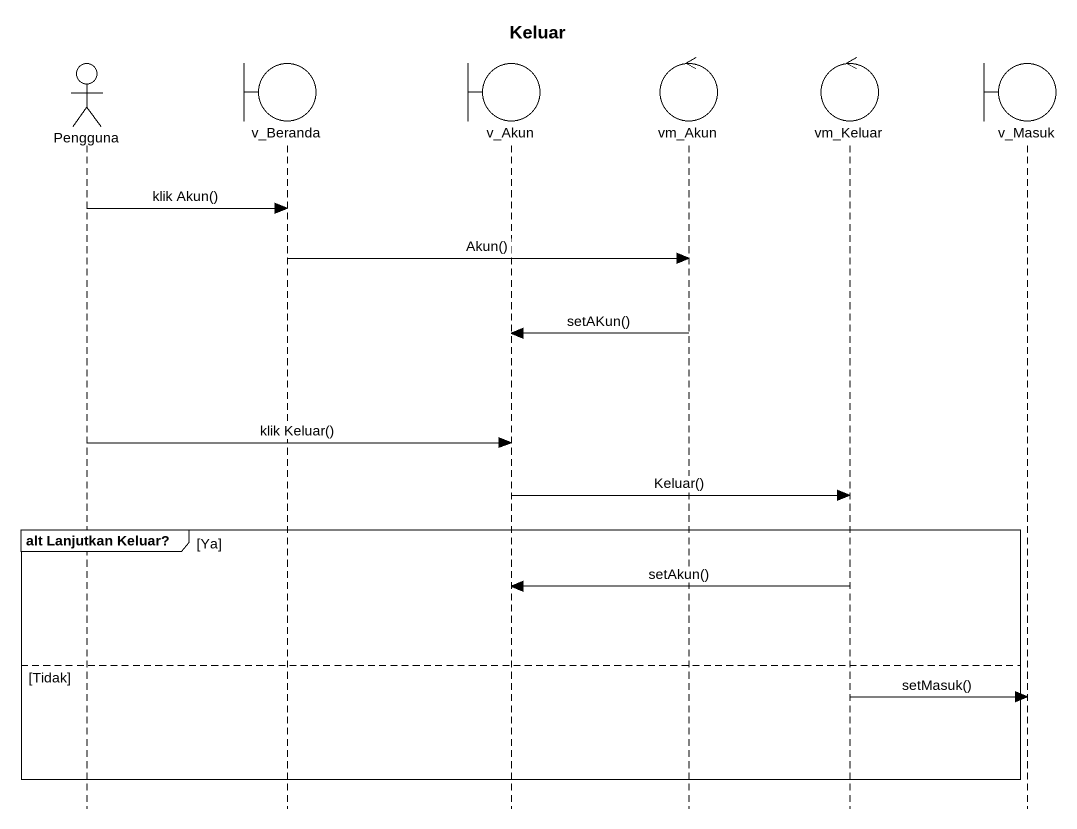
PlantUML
@startuml
title Keluar
hide footbox
actor Pengguna
boundary v_Beranda
boundary v_Akun
control vm_Akun
control vm_Keluar
boundary v_Masuk

Pengguna -> v_Beranda : klik Akun()
v_Beranda -> vm_Akun : Akun()
vm_Akun -> v_Akun : setAKun()
Pengguna -> v_Akun : klik Keluar()
v_Akun -> vm_Keluar : Keluar()
group alt Lanjutkan Keluar? [Ya]
  vm_Keluar -> v_Akun : setAkun()
else Tidak
  vm_Keluar -> v_Masuk : setMasuk()
end
@enduml
